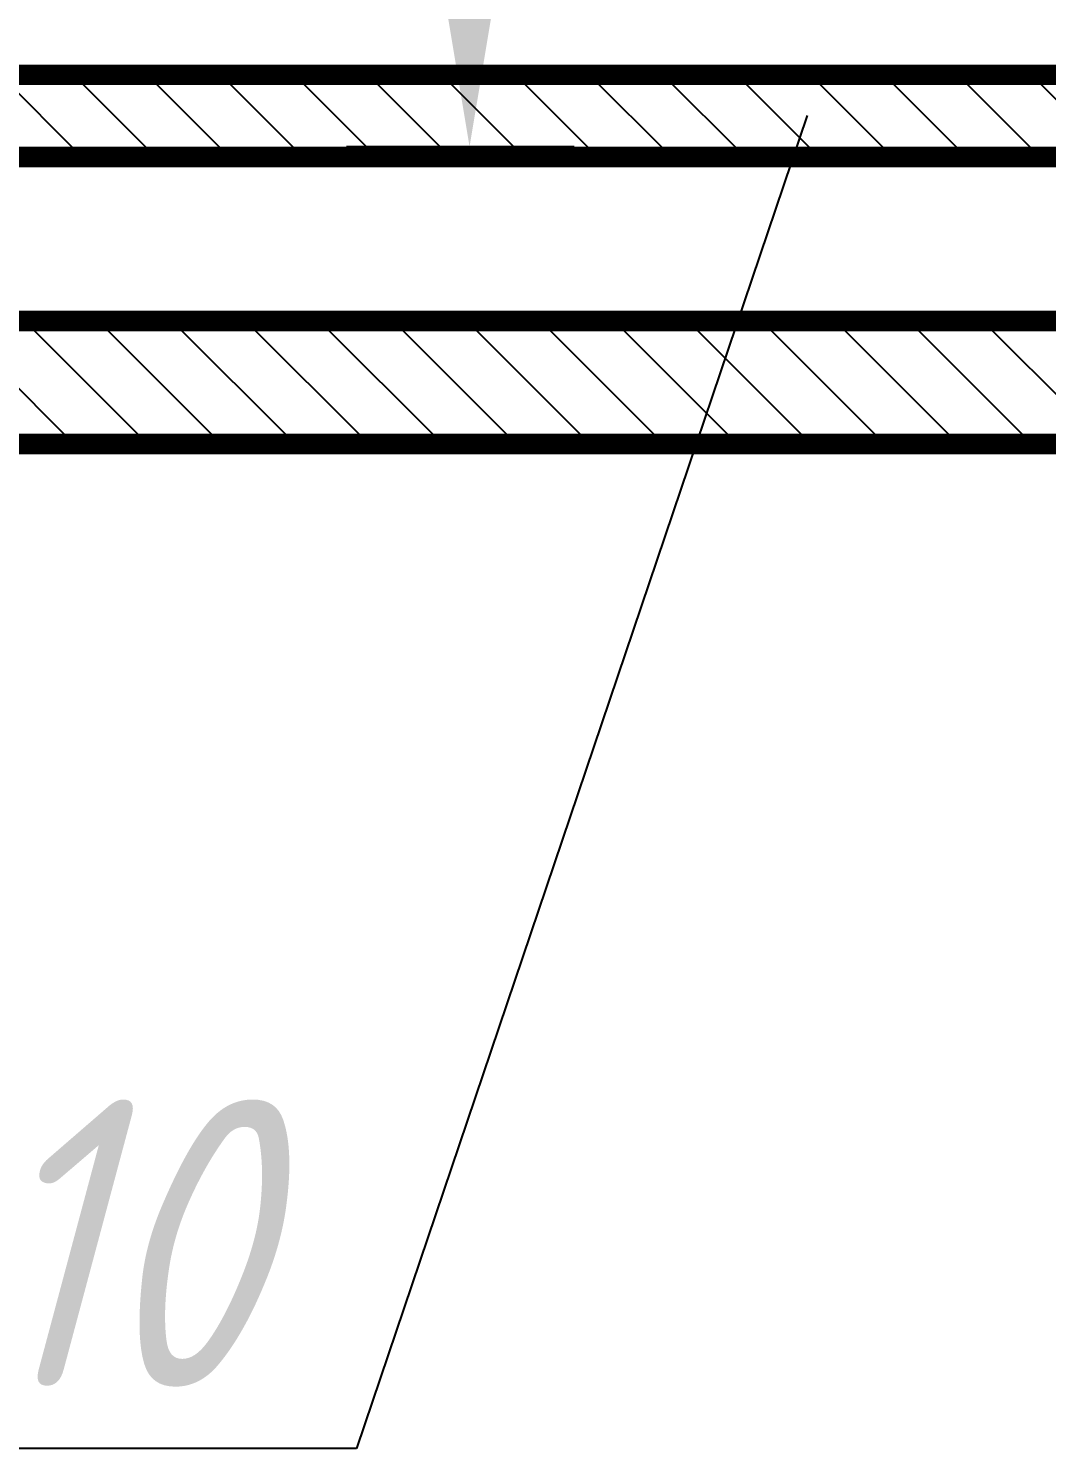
# Model space of a CAD drawing. Extents: x 604 to 1882, y 746 to 1340.
# Drawn here: x 794.51 to 819.32, y 860.77 to 895.39 of the extents above; entities that cross this region are included whole.
import ezdxf
from ezdxf.enums import TextEntityAlignment as Align

# ---------------------------------------------------------------- set-up
doc = ezdxf.new("R2010")
doc.units = 0
doc.header["$LTSCALE"] = 0.4
doc.header["$MEASUREMENT"] = 0
doc.layers.get('0').update_dxf_attribs({"linetype": 'CONTINUOUS'})
doc.layers.get('DEFPOINTS').update_dxf_attribs({"linetype": 'CONTINUOUS'})
doc.styles.add('ROMANC', font='romanc', dxfattribs={"width": 0.8, "oblique": 15, "height": 3.5})
doc.dimstyles.get("Standard").update_dxf_attribs({"dimtxt": 0.18, "dimasz": 0.18, "dimexe": 0.18, "dimexo": 0.0625, "dimgap": 0.09, "dimtad": 0, "dimtih": 1, "dimtoh": 1, "dimdec": 4, "dimzin": 0, "dimtxsty": 'STANDARD', "dimcen": 0.09, "dimazin": 3, "dimtfac": 1, "dimtdec": 4, "dimtofl": 0, "dimtmove": 0, "dimatfit": 3, "dimtolj": 1, "dimtzin": 0})

# ---------------------------------------------------------------- blocks, each defined once
blk = doc.blocks.new('*X20')
at = {"color": 0}
for p, q in [((1063.625, 876.11), (1060.625, 879.11)), ((1065.421, 876.11), (1062.421, 879.11)), ((1067.217, 876.11), (1064.217, 879.11)), ((1069.013, 876.11), (1066.013, 879.11)), ((1070.81, 876.11), (1067.81, 879.11)), ((1072.606, 876.11), (1069.606, 879.11)), ((1074.402, 876.11), (1071.402, 879.11)), ((1076.198, 876.11), (1073.198, 879.11)), ((1077.994, 876.11), (1074.994, 879.11)), ((1079.79, 876.11), (1076.79, 879.11)), ((1081.586, 876.11), (1078.586, 879.11)), ((1083.382, 876.11), (1080.382, 879.11)), ((1085.178, 876.11), (1082.178, 879.11)), ((1086.974, 876.11), (1083.974, 879.11)), ((1088.77, 876.11), (1085.77, 879.11))]:
    blk.add_line(p, q, dxfattribs=at)
blk = doc.blocks.new('*D26')
at = {"color": 0, "linetype": 'BYBLOCK'}
for p, q in [((1075.81, 908.17), (1070.26, 908.17)), ((1073.26, 904.17), (1073.26, 887.36)), ((1075.81, 883.36), (1070.26, 883.36))]:
    blk.add_line(p, q, dxfattribs=at)
for points in [[(1072.593, 904.17), (1073.927, 904.17), (1073.26, 908.17)], [(1072.593, 887.36), (1073.927, 887.36), (1073.26, 883.36)]]:
    blk.add_solid(points, dxfattribs=at)
at = {"layer": 'DEFPOINTS', "color": 0, "linetype": 'BYBLOCK'}
for p in [(1075.81, 908.17), (1073.26, 883.36), (1075.81, 883.36)]:
    blk.add_point(p, dxfattribs=at)
at = {"color": 0, "linetype": 'BYBLOCK', "style": 'ROMANC', "oblique": 15, "width": 0.8}
blk.add_text('25х2', height=3.5, rotation=90, dxfattribs=at).set_placement((1069.76, 895.765), align=Align.CENTER)

msp = doc.modelspace()

# ---------------------------------------------------------------- linework, layer by layer
at = {"color": 0}
for p, q in [((795.80953, 892.26), (793.80953, 894.26)), ((797.60558, 892.26), (795.60558, 894.26)), ((799.40163, 892.26), (797.40163, 894.26)), ((801.19768, 892.26), (799.19768, 894.26)), ((802.99373, 892.26), (800.99373, 894.26)), ((804.78978, 892.26), (802.78978, 894.26)), ((806.58583, 892.26), (804.58583, 894.26)), ((808.38189, 892.26), (806.38189, 894.26)), ((810.17794, 892.26), (808.17794, 894.26)), ((811.97399, 892.26), (809.97399, 894.26)), ((813.77004, 892.26), (811.77004, 894.26)), ((815.56609, 892.26), (813.56609, 894.26)), ((817.36214, 892.26), (815.36214, 894.26)), ((819.15819, 892.26), (817.15819, 894.26)), ((820.95424, 892.26), (818.95424, 894.26))]:
    msp.add_line(p, q, dxfattribs=at)
for p, q in [((813.49, 893.27), (802.5, 860.77)), ((802.5, 860.77), (792.42, 860.77))]:
    msp.add_line(p, q)
at = {"const_width": 0.5}
for points in [[(769.08723, 894.26), (843.5, 894.26)], [(768.24997, 892.26), (853.24, 892.26)], [(766.29458, 888.26), (831.24, 888.26)], [(764.55966, 885.26), (821.70195, 885.26)]]:
    msp.add_lwpolyline(points, dxfattribs=at)

# ---------------------------------------------------------------- block references
msp.add_blockref('*X20', (-268, 9.15))

# ---------------------------------------------------------------- texts
at = {"style": 'ROMANC', "oblique": 15, "width": 0.8}
msp.add_text('10', height=7, dxfattribs=at).set_placement((793.16871, 862.28011))

# ---------------------------------------------------------------- dimensions: what is measured, and where the dimension line sits
dim = msp.add_linear_dim(base=(805.26, 892.51), p1=(807.81, 917.32), p2=(807.81, 892.51), angle=90, text='25х2', dimstyle='Standard')
dim.commit()
dim.dimension.update_dxf_attribs({"geometry": '*D26', "text_midpoint": (801.76, 904.915), "insert": (-268, 9.15)})

doc.saveas('drawing.dxf')
